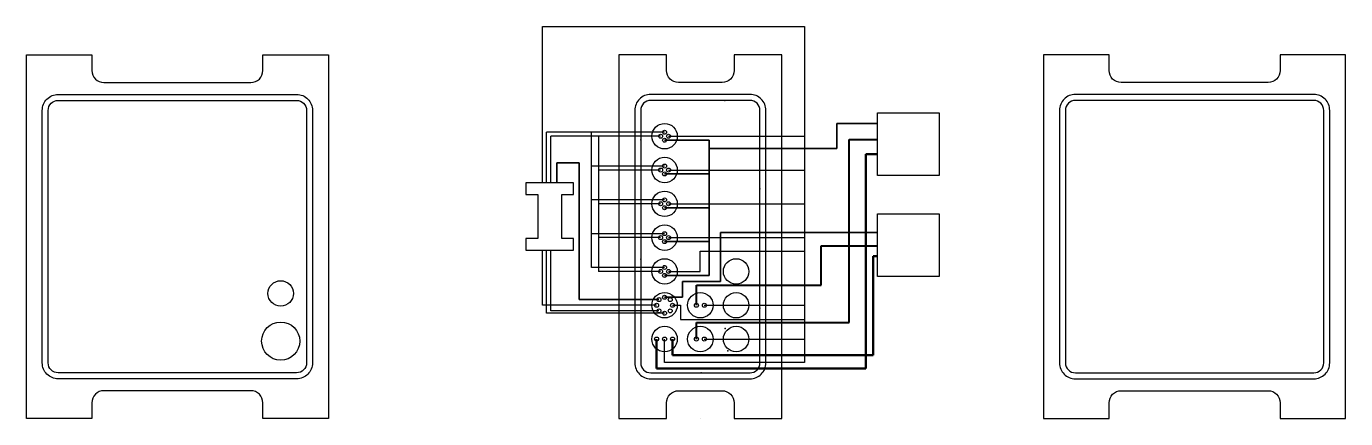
# Model space of a CAD drawing. Header units: inches. Extents: x -21.2 to 20.3, y 0 to 12.3.
import ezdxf

# ---------------------------------------------------------------- set-up
doc = ezdxf.new("R2010")
doc.units = ezdxf.units.IN
doc.header["$MEASUREMENT"] = 0
for name, color, linetype, lineweight in [('Brown Wires', 34, 'Continuous', 40), ('Data (Blue)', 150, 'Continuous', 30), ('Data (Green)', 90, 'Continuous', 30), ('Data (Yellow)', 50, 'Continuous', 30), ('Ground', 250, 'Continuous', 30), ('Power', 1, 'Continuous', 35), ('Power (Yellow)', 50, 'Continuous', 50)]:
    doc.layers.add(name, color=color, linetype=linetype, lineweight=lineweight)
for name, color, linetype in [('Connections', 7, 'Continuous'), ('Electrical Components', 7, 'Continuous'), ('Mechanical', 7, 'Continuous'), ('Relays', 7, 'Continuous')]:
    doc.layers.add(name, color=color, linetype=linetype)

msp = doc.modelspace()

# ---------------------------------------------------------------- linework, layer by layer
msp.add_lwpolyline([(1.312, 10.188), (1.062, 10.188)])
for centre in [(-0.125, 3.562), (0.125, 3.562), (-0.125, 2.5), (0.125, 2.5)]:
    msp.add_circle(centre, 0.0625)
for p in [(-1.875, 8.759), (1.875, 7.223), (-1.875, 5.009), (1.875, 3.473), (0.781, 2.83), (0.861, 2.127), (0.026, 1.438)]:
    msp.add_point(p)
at = {"layer": 'Brown Wires'}
for p, q in [((4.676, 3.024), (4.676, 8.772)), ((4.676, 8.772), (5.572, 8.772)), ((3.805, 4.192), (3.805, 5.427)), ((3.805, 5.427), (5.572, 5.427)), ((-0.125, 3.562), (-0.125, 4.192)), ((-0.125, 4.192), (3.805, 4.192)), ((-0.125, 2.5), (-0.125, 3.024)), ((-0.125, 3.024), (4.676, 3.024))]:
    msp.add_line(p, q, dxfattribs=at)
at = {"layer": 'Connections'}
for centre, radius in [((-1.125, 8.875), 0.4), ((-1.25, 8.875), 0.0625), ((-1.125, 9), 0.0625), ((-1.125, 8.75), 0.0625), ((-1, 8.875), 0.0625), ((-1.125, 7.812), 0.4), ((-1.125, 7.937), 0.0625), ((-1.25, 7.812), 0.0625), ((-1.125, 7.688), 0.0625), ((-1, 7.812), 0.0625), ((-1.125, 6.75), 0.4), ((-1.25, 6.75), 0.0625), ((-1.125, 6.875), 0.0625), ((-1.125, 6.625), 0.0625), ((-1, 6.75), 0.0625), ((-1.125, 5.688), 0.4), ((-1.125, 5.812), 0.0625), ((-1.25, 5.688), 0.0625), ((-1.125, 5.562), 0.0625), ((-1, 5.688), 0.0625), ((-1.125, 4.625), 0.4), ((1.125, 4.625), 0.4), ((-1.25, 4.625), 0.0625), ((-1.125, 4.75), 0.0625), ((-1, 4.625), 0.0625), ((-13.199, 3.935), 0.4), ((-1.125, 4.5), 0.0625), ((-1.125, 3.562), 0.4), ((-1.302, 3.739), 0.0625), ((-1.125, 3.812), 0.0625), ((-0.948, 3.739), 0.0625), ((0, 3.562), 0.4), ((1.125, 3.562), 0.4), ((-1.375, 3.562), 0.0625), ((-1.302, 3.386), 0.0625), ((-1.125, 3.312), 0.0625), ((-0.948, 3.386), 0.0625), ((-0.875, 3.562), 0.0625), ((-13.199, 2.435), 0.6), ((-1.125, 2.5), 0.4), ((-1.375, 2.5), 0.0625), ((-1.125, 2.5), 0.0625), ((-0.875, 2.5), 0.0625), ((0, 2.5), 0.4), ((1.125, 2.5), 0.4)]:
    msp.add_circle(centre, radius, dxfattribs=at)
at = {"layer": 'Data (Blue)'}
for p, q in [((-4.839, 7.414), (-4.839, 9)), ((-1.125, 9), (-4.839, 9)), ((-3.423, 4.75), (-3.423, 9)), ((-1.125, 7.937), (-3.423, 7.937)), ((-1.125, 6.875), (-3.423, 6.875)), ((-1.125, 5.812), (-3.423, 5.812)), ((-1.125, 4.75), (-3.423, 4.75))]:
    msp.add_line(p, q, dxfattribs=at)
at = {"layer": 'Data (Green)'}
for p, q in [((-4.698, 7.414), (-4.698, 8.875)), ((-1.25, 8.875), (-4.698, 8.875)), ((-3.204, 8.875), (-3.204, 4.625)), ((-1.25, 7.812), (-3.204, 7.812)), ((-1.25, 6.75), (-3.204, 6.75)), ((-1.25, 5.688), (-3.204, 5.688)), ((-4.698, 3.386), (-4.698, 5.289)), ((-1.25, 4.625), (-3.204, 4.625)), ((-1.302, 3.386), (-4.698, 3.386))]:
    msp.add_line(p, q, dxfattribs=at)
at = {"layer": 'Data (Yellow)'}
for p, q in [((-4.839, 3.312), (-4.839, 5.289)), ((-1.125, 3.312), (-4.839, 3.312))]:
    msp.add_line(p, q, dxfattribs=at)
at = {"layer": 'Electrical Components'}
msp.add_lwpolyline([(-5.111, 5.664), (-5.486, 5.664), (-5.486, 5.289), (-3.986, 5.289), (-3.986, 5.664), (-4.361, 5.664), (-4.361, 7.039), (-3.986, 7.039), (-3.986, 7.414), (-5.486, 7.414), (-5.486, 7.039), (-5.111, 7.039)], close=True, dxfattribs=at)
at = {"layer": 'Ground'}
for p, q in [((-1, 8.875), (3.272, 8.875)), ((-1, 7.812), (3.272, 7.812)), ((-1, 6.75), (3.272, 6.75)), ((-1, 5.688), (3.272, 5.688)), ((-4.96, 3.562), (-4.96, 5.289)), ((-0.005, 4.625), (-0.005, 5.261)), ((-0.005, 5.261), (3.272, 5.261)), ((-1, 4.625), (-0.005, 4.625)), ((-1.375, 3.562), (-4.96, 3.562)), ((-0.875, 3.562), (-0.625, 3.562)), ((-0.625, 3.562), (-0.625, 3.117)), ((0.125, 3.562), (3.272, 3.562)), ((-0.625, 3.117), (3.272, 3.117)), ((0.125, 2.5), (3.272, 2.5))]:
    msp.add_line(p, q, dxfattribs=at)
msp.add_lwpolyline([(-4.96, 7.414), (-4.96, 12.326), (3.272, 12.326), (3.272, 1.766), (-1.125, 1.766), (-1.125, 2.5)], dxfattribs=at)
at = {"layer": 'Mechanical'}
msp.add_line((0, 0), (0, 0), dxfattribs=at)
msp.add_line((0, 0), (0, 0), dxfattribs=at)
for points in [[(-13.761, 0), (-13.761, 0.5, 0.414214), (-14.136, 0.875), (-18.761, 0.875, 0.414214), (-19.136, 0.5), (-19.136, 0), (-21.199, 0), (-21.199, 11.438), (-19.136, 11.438), (-19.136, 10.938, 0.414214), (-18.761, 10.562), (-14.136, 10.562, 0.414214), (-13.761, 10.938), (-13.761, 11.438), (-11.699, 11.438), (-11.699, 0)], [(-1.062, 0), (-1.062, 0.5, -0.414214), (-0.688, 0.875), (0.688, 0.875, -0.414214), (1.062, 0.5), (1.062, 0), (2.562, 0), (2.562, 11.438), (1.062, 11.438), (1.062, 10.938, -0.414214), (0.688, 10.562), (-0.688, 10.562, -0.414214), (-1.062, 10.938), (-1.062, 11.438), (-2.562, 11.438), (-2.562, 0)], [(12.858, 0), (12.858, 0.5, -0.414214), (13.233, 0.875), (17.858, 0.875, -0.414214), (18.233, 0.5), (18.233, 0), (20.296, 0), (20.296, 11.438), (18.233, 11.438), (18.233, 10.938, -0.414214), (17.858, 10.562), (13.233, 10.562, -0.414214), (12.858, 10.938), (12.858, 11.438), (10.796, 11.438), (10.796, 0)], [(-12.699, 1.25), (-20.199, 1.25, -0.414214), (-20.699, 1.75), (-20.699, 9.688, -0.414214), (-20.199, 10.188), (-12.699, 10.188, -0.414214), (-12.199, 9.688), (-12.199, 1.75, -0.414214)], [(-12.699, 1.438), (-20.199, 1.438, -0.414214), (-20.511, 1.75), (-20.511, 9.688, -0.414214), (-20.199, 10), (-12.699, 10, -0.414214), (-12.386, 9.688), (-12.386, 1.75, -0.414214)], [(-1.562, 1.25), (1.562, 1.25, 0.414214), (2.062, 1.75), (2.062, 9.688, 0.414214), (1.562, 10.188), (-1.562, 10.188, 0.414214), (-2.062, 9.688), (-2.062, 1.75, 0.414214)], [(-1.562, 1.438), (1.562, 1.438, 0.414214), (1.875, 1.75), (1.875, 9.688, 0.414214), (1.562, 10), (-1.562, 10, 0.414214), (-1.875, 9.688), (-1.875, 1.75, 0.414214)], [(11.796, 1.25), (19.296, 1.25, 0.414214), (19.796, 1.75), (19.796, 9.688, 0.414214), (19.296, 10.188), (11.796, 10.188, 0.414214), (11.296, 9.688), (11.296, 1.75, 0.414214)], [(11.796, 1.438), (19.296, 1.438, 0.414214), (19.608, 1.75), (19.608, 9.688, 0.414214), (19.296, 10), (11.796, 10, 0.414214), (11.483, 9.688), (11.483, 1.75, 0.414214)]]:
    msp.add_lwpolyline(points, format="xyb", close=True, dxfattribs=at)
msp.add_point((0.768, 10), dxfattribs=at)
at = {"layer": 'Power'}
for p, q in [((5.572, 9.272), (4.294, 9.272)), ((4.294, 9.272), (4.294, 8.493)), ((-1.125, 8.75), (0.275, 8.75)), ((0.275, 8.75), (0.275, 4.5)), ((4.294, 8.493), (0.275, 8.493)), ((-3.813, 8.037), (-4.515, 8.037)), ((-4.515, 8.037), (-4.515, 7.414)), ((-3.813, 3.739), (-3.813, 8.037)), ((-1.125, 7.688), (0.275, 7.688)), ((-1.125, 6.625), (0.275, 6.625)), ((0.636, 5.853), (0.636, 4.308)), ((5.572, 5.853), (0.636, 5.853)), ((-1.125, 5.562), (0.275, 5.562)), ((-1.125, 4.5), (0.275, 4.5)), ((-0.56, 3.812), (-0.56, 4.308)), ((-0.56, 4.308), (0.636, 4.308)), ((-1.302, 3.739), (-3.813, 3.739)), ((-1.125, 3.812), (-0.56, 3.812))]:
    msp.add_line(p, q, dxfattribs=at)
at = {"layer": 'Power (Yellow)'}
for p, q in [((5.207, 1.572), (5.207, 8.31)), ((5.207, 8.31), (5.572, 8.31)), ((5.435, 1.989), (5.435, 5.107)), ((5.435, 5.107), (5.572, 5.107)), ((-1.375, 2.5), (-1.375, 1.572)), ((-0.875, 2.5), (-0.875, 1.989)), ((-0.875, 1.989), (5.435, 1.989)), ((-1.375, 1.572), (5.207, 1.572))]:
    msp.add_line(p, q, dxfattribs=at)
at = {"layer": 'Relays'}
for points in [[(5.572, 9.614), (7.508, 9.614), (7.508, 7.643), (5.572, 7.643)], [(5.572, 6.439), (7.508, 6.439), (7.508, 4.467), (5.572, 4.467)]]:
    msp.add_lwpolyline(points, close=True, dxfattribs=at)

doc.saveas('drawing.dxf')
